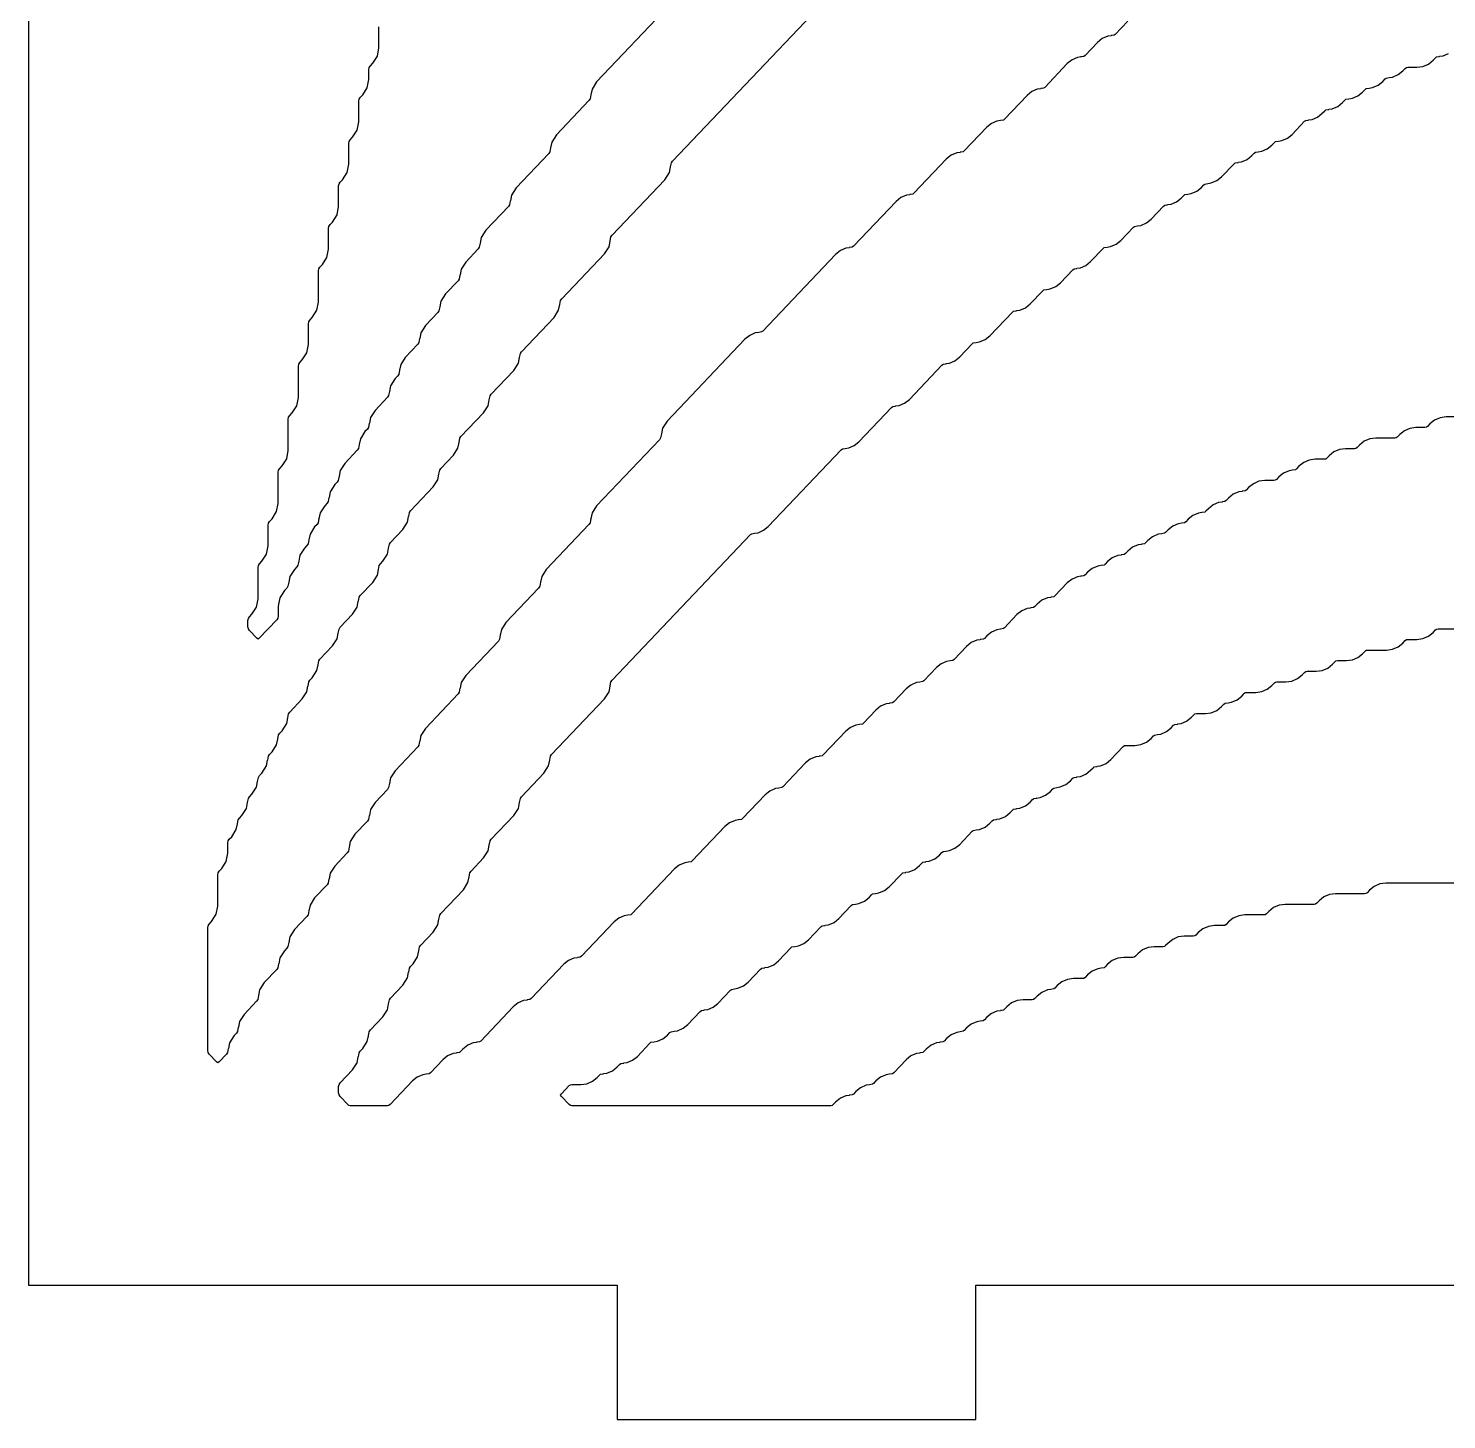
# Model space of a CAD drawing. Header units: millimetres. Extents: x 10 to 410, y 18 to 283.
# Drawn here: x 79 to 110.63, y 21 to 52.02 of the extents above; entities that cross this region are included whole.
import ezdxf

# ---------------------------------------------------------------- set-up
doc = ezdxf.new("R2010")
doc.units = ezdxf.units.MM
doc.layers.add('CUT', color=1, linetype='Continuous')

msp = doc.modelspace()

# ---------------------------------------------------------------- linework, layer by layer
at = {"layer": 'CUT'}
msp.add_lwpolyline([(129.134, 147), (121.134, 147), (121.134, 144), (100.134, 144), (100.134, 147), (92.134, 147), (92.134, 144), (79, 144), (79, 24), (92.134, 24), (92.134, 21), (100.134, 21), (100.134, 24), (121.134, 24), (121.134, 21), (129.134, 21), (129.134, 24), (142.2679, 24), (142.2679, 144), (129.134, 144)], close=True, dxfattribs=at)
for points in [[(103.5215, 52.1821), (103.2433, 51.8895), (103.2181, 51.8693), (103.1526, 51.8604), (103.1531, 51.8573), (103.0764, 51.8468), (102.9526, 51.7937), (102.8475, 51.7095), (102.5693, 51.4169), (102.5441, 51.3967), (102.4786, 51.3878), (102.4791, 51.3847), (102.4024, 51.3743), (102.2786, 51.3212), (102.1735, 51.2369), (101.6706, 50.7081), (101.6455, 50.6879), (101.58, 50.679), (101.5804, 50.6758), (101.5037, 50.6654), (101.3799, 50.6123), (101.2748, 50.5281), (100.772, 49.9992), (100.7468, 49.979), (100.6813, 49.9701), (100.6817, 49.967), (100.605, 49.9565), (100.4813, 49.9034), (100.3762, 49.8192), (99.8733, 49.2903), (99.8481, 49.2702), (99.7826, 49.2613), (99.7831, 49.2581), (99.7064, 49.2477), (99.5826, 49.1946), (99.4775, 49.1104), (98.75, 48.3452), (98.7248, 48.325), (98.6593, 48.3161), (98.6597, 48.313), (98.5831, 48.3025), (98.4593, 48.2494), (98.3542, 48.1652), (97.402, 47.1638), (97.3768, 47.1436), (97.3113, 47.1347), (97.3117, 47.1315), (97.2351, 47.1211), (97.1113, 47.068), (97.0062, 46.9838), (95.38, 45.2735), (95.3548, 45.2533), (95.2893, 45.2444), (95.2897, 45.2412), (95.2131, 45.2308), (95.0893, 45.1777), (94.9842, 45.0935), (93.2476, 43.2671), (93.1457, 43.1081), (93.1211, 42.9801), (93.119, 42.9805), (93.1015, 42.8895), (93.0772, 42.8515), (91.675, 41.3768), (91.573, 41.2178), (91.5484, 41.0898), (91.5463, 41.0902), (91.5288, 40.9992), (91.5045, 40.9612), (90.5516, 39.9591), (90.4497, 39.8001), (90.4251, 39.6721), (90.423, 39.6725), (90.4055, 39.5815), (90.3812, 39.5435), (89.653, 38.7777), (89.551, 38.6187), (89.5264, 38.4907), (89.5243, 38.4911), (89.5068, 38.4), (89.4825, 38.3621), (88.7543, 37.5962), (88.6523, 37.4372), (88.6277, 37.3092), (88.6257, 37.3096), (88.6081, 37.2186), (88.5838, 37.1807), (87.8556, 36.4148), (87.7537, 36.2558), (87.7291, 36.1278), (87.727, 36.1282), (87.7095, 36.0372), (87.6852, 35.9992), (87.1816, 35.4697), (87.0797, 35.3106), (87.0551, 35.1827), (87.053, 35.1831), (87.0355, 35.092), (87.0112, 35.0541), (86.7323, 34.7608), (86.6303, 34.6018), (86.6057, 34.4738), (86.6037, 34.4742), (86.5862, 34.3831), (86.5618, 34.3452), (86.283, 34.0519), (86.181, 33.8929), (86.1564, 33.7649), (86.1543, 33.7653), (86.1368, 33.6743), (86.1125, 33.6363), (85.8336, 33.3431), (85.7317, 33.1841), (85.7071, 33.0561), (85.705, 33.0565), (85.6875, 32.9654), (85.6632, 32.9275), (85.3843, 32.6342), (85.2824, 32.4752), (85.2577, 32.3472), (85.2557, 32.3476), (85.2382, 32.2566), (85.2138, 32.2186), (84.935, 31.9254), (84.833, 31.7663), (84.8084, 31.6384), (84.8063, 31.6388), (84.7888, 31.5477), (84.7645, 31.5098), (84.7103, 31.4528), (84.6084, 31.2938), (84.5837, 31.1658), (84.5817, 31.1662), (84.5642, 31.0751), (84.5398, 31.0372), (84.261, 30.7439), (84.159, 30.5849), (84.1344, 30.4569), (84.1323, 30.4573), (84.1148, 30.3663), (84.0905, 30.3283), (83.8116, 30.0351), (83.7097, 29.876), (83.6851, 29.7481), (83.683, 29.7485), (83.6655, 29.6574), (83.6412, 29.6195), (83.587, 29.5625), (83.485, 29.4035), (83.4604, 29.2755), (83.4583, 29.2759), (83.4408, 29.1848), (83.4165, 29.1469), (83.2527, 28.9746), (83.2247, 28.9534), (83.1967, 28.9746), (83.0328, 29.1469), (83.0085, 29.1848), (83, 29.2291), (83, 31.9692), (83.0085, 32.0135), (83.0328, 32.0514), (83.087, 32.1084), (83.189, 32.2674), (83.2247, 32.4529), (83.2247, 33.1507), (83.2332, 33.1949), (83.2575, 33.2328), (83.3117, 33.2898), (83.4136, 33.4489), (83.4493, 33.6344), (83.4493, 33.8595), (83.4578, 33.9038), (83.4822, 33.9417), (83.5364, 33.9987), (83.6383, 34.1577), (83.6629, 34.2857), (83.665, 34.2853), (83.6825, 34.3763), (83.7068, 34.4143), (83.761, 34.4713), (83.863, 34.6303), (83.8876, 34.7583), (83.8897, 34.7579), (83.9072, 34.8489), (83.9315, 34.8869), (83.9857, 34.9438), (84.0876, 35.1029), (84.1123, 35.2308), (84.1143, 35.2304), (84.1318, 35.3215), (84.1562, 35.3594), (84.2103, 35.4164), (84.3123, 35.5754), (84.3369, 35.7034), (84.339, 35.703), (84.3565, 35.7941), (84.3808, 35.832), (84.435, 35.889), (84.537, 36.048), (84.5616, 36.176), (84.5637, 36.1756), (84.5812, 36.2666), (84.6055, 36.3046), (84.6597, 36.3616), (84.7616, 36.5206), (84.7863, 36.6486), (84.7883, 36.6482), (84.8058, 36.7392), (84.8302, 36.7772), (85.109, 37.0704), (85.211, 37.2294), (85.2356, 37.3574), (85.2377, 37.357), (85.2552, 37.4481), (85.2795, 37.486), (85.3337, 37.543), (85.4356, 37.702), (85.4603, 37.83), (85.4623, 37.8296), (85.4798, 37.9206), (85.5042, 37.9586), (85.783, 38.2519), (85.885, 38.4109), (85.9096, 38.5389), (85.9117, 38.5385), (85.9292, 38.6295), (85.9535, 38.6674), (86.2323, 38.9607), (86.3343, 39.1197), (86.3589, 39.2477), (86.361, 39.2473), (86.3785, 39.3384), (86.4028, 39.3763), (86.6817, 39.6696), (86.7836, 39.8286), (86.8083, 39.9566), (86.8103, 39.9562), (86.8278, 40.0472), (86.8522, 40.0852), (86.9063, 40.1422), (87.0083, 40.3012), (87.0329, 40.4292), (87.035, 40.4288), (87.0525, 40.5198), (87.0768, 40.5577), (87.3557, 40.851), (87.4576, 41.01), (87.4823, 41.138), (87.4843, 41.1376), (87.5018, 41.2287), (87.5262, 41.2666), (88.0297, 41.7962), (88.1316, 41.9552), (88.1563, 42.0832), (88.1583, 42.0828), (88.1758, 42.1738), (88.2002, 42.2118), (88.479, 42.505), (88.581, 42.664), (88.6056, 42.792), (88.6077, 42.7916), (88.6252, 42.8827), (88.6495, 42.9206), (89.153, 43.4502), (89.255, 43.6092), (89.2796, 43.7372), (89.2817, 43.7368), (89.2992, 43.8278), (89.3235, 43.8658), (89.827, 44.3953), (89.929, 44.5543), (89.9536, 44.6823), (89.9557, 44.6819), (89.9732, 44.773), (89.9975, 44.8109), (90.7257, 45.5768), (90.8276, 45.7358), (90.8523, 45.8637), (90.8543, 45.8634), (90.8718, 45.9544), (90.8962, 45.9923), (91.849, 46.9945), (91.951, 47.1535), (91.9756, 47.2815), (91.9777, 47.2811), (91.9952, 47.3721), (92.0195, 47.4101), (93.197, 48.6485), (93.299, 48.8075), (93.3236, 48.9355), (93.3257, 48.9351), (93.3432, 49.0261), (93.3675, 49.0641), (96.906, 52.7856)], [(93.3018, 52.5393), (91.675, 50.8283), (91.573, 50.6693), (91.5484, 50.5413), (91.5463, 50.5417), (91.5288, 50.4507), (91.5045, 50.4127), (90.7763, 49.6469), (90.6743, 49.4879), (90.6497, 49.3599), (90.6477, 49.3603), (90.6301, 49.2692), (90.6058, 49.2313), (89.8776, 48.4654), (89.7757, 48.3064), (89.7511, 48.1784), (89.749, 48.1788), (89.7315, 48.0878), (89.7072, 48.0499), (89.2036, 47.5203), (89.1017, 47.3613), (89.0771, 47.2333), (89.075, 47.2337), (89.0575, 47.1426), (89.0332, 47.1047), (88.7543, 46.8114), (88.6523, 46.6524), (88.6277, 46.5244), (88.6257, 46.5248), (88.6081, 46.4338), (88.5838, 46.3958), (88.305, 46.1026), (88.203, 45.9435), (88.1784, 45.8156), (88.1763, 45.816), (88.1588, 45.7249), (88.1345, 45.687), (87.8556, 45.3937), (87.7537, 45.2347), (87.7291, 45.1067), (87.727, 45.1071), (87.7095, 45.0161), (87.6852, 44.9781), (87.4063, 44.6849), (87.3043, 44.5258), (87.2797, 44.3979), (87.2777, 44.3983), (87.2601, 44.3072), (87.2358, 44.2693), (87.1816, 44.2123), (87.0797, 44.0533), (87.0551, 43.9253), (87.053, 43.9257), (87.0355, 43.8346), (87.0112, 43.7967), (86.7323, 43.5034), (86.6303, 43.3444), (86.6057, 43.2164), (86.6037, 43.2168), (86.5862, 43.1258), (86.5618, 43.0878), (86.5076, 43.0308), (86.4057, 42.8718), (86.3811, 42.7438), (86.379, 42.7442), (86.3615, 42.6532), (86.3372, 42.6153), (86.0583, 42.322), (85.9563, 42.163), (85.9317, 42.035), (85.9297, 42.0354), (85.9122, 41.9443), (85.8878, 41.9064), (85.8336, 41.8494), (85.7317, 41.6904), (85.7071, 41.5624), (85.705, 41.5628), (85.6875, 41.4718), (85.6632, 41.4338), (85.609, 41.3768), (85.507, 41.2178), (85.4824, 41.0898), (85.4803, 41.0902), (85.4628, 40.9992), (85.4385, 40.9612), (85.3843, 40.9043), (85.2824, 40.7452), (85.2577, 40.6173), (85.2557, 40.6177), (85.2382, 40.5266), (85.2138, 40.4887), (85.1596, 40.4317), (85.0577, 40.2727), (85.0331, 40.1447), (85.031, 40.1451), (85.0135, 40.054), (84.9892, 40.0161), (84.935, 39.9591), (84.833, 39.8001), (84.8084, 39.6721), (84.8063, 39.6725), (84.7888, 39.5815), (84.7645, 39.5435), (84.7103, 39.4865), (84.6084, 39.3275), (84.5727, 39.142), (84.5727, 38.9169), (84.5642, 38.8726), (84.5398, 38.8347), (84.1513, 38.4261), (84.1233, 38.4049), (84.0953, 38.4261), (83.9315, 38.5984), (83.9072, 38.6363), (83.8987, 38.6806), (83.8987, 38.8215), (83.9072, 38.8658), (83.9315, 38.9037), (83.9857, 38.9607), (84.0876, 39.1197), (84.1233, 39.3052), (84.1233, 40.003), (84.1318, 40.0472), (84.1562, 40.0852), (84.2103, 40.1422), (84.3123, 40.3012), (84.348, 40.4867), (84.348, 40.9481), (84.3565, 40.9924), (84.3808, 41.0303), (84.435, 41.0873), (84.537, 41.2463), (84.5727, 41.4318), (84.5727, 42.1296), (84.5812, 42.1738), (84.6055, 42.2118), (84.6597, 42.2687), (84.7616, 42.4278), (84.7973, 42.6133), (84.7973, 43.311), (84.8058, 43.3552), (84.8302, 43.3932), (84.8843, 43.4502), (84.9863, 43.6092), (85.022, 43.7947), (85.022, 44.4924), (85.0305, 44.5367), (85.0548, 44.5746), (85.109, 44.6316), (85.211, 44.7906), (85.2467, 44.9761), (85.2467, 45.4376), (85.2552, 45.4818), (85.2795, 45.5198), (85.3337, 45.5768), (85.4356, 45.7358), (85.4713, 45.9213), (85.4713, 46.619), (85.4798, 46.6633), (85.5042, 46.7012), (85.5583, 46.7582), (85.6603, 46.9172), (85.696, 47.1027), (85.696, 47.5642), (85.7045, 47.6084), (85.7288, 47.6464), (85.783, 47.7033), (85.885, 47.8624), (85.9207, 48.0479), (85.9207, 48.5093), (85.9292, 48.5536), (85.9535, 48.5915), (86.0077, 48.6485), (86.1096, 48.8075), (86.1453, 48.993), (86.1453, 49.4545), (86.1538, 49.4987), (86.1782, 49.5366), (86.2323, 49.5936), (86.3343, 49.7527), (86.37, 49.9382), (86.37, 50.3996), (86.3785, 50.4439), (86.4028, 50.4818), (86.457, 50.5388), (86.559, 50.6978), (86.5947, 50.8833), (86.5947, 51.1085), (86.6032, 51.1527), (86.6275, 51.1907), (86.6817, 51.2476), (86.7836, 51.4067), (86.8193, 51.5922), (86.8193, 52.0536)], [(111.0495, 43.3586), (110.6238, 43.3586), (110.4904, 43.3405), (110.3666, 43.2874), (110.2615, 43.2032), (110.208, 43.1469), (110.1828, 43.1267), (110.1508, 43.1224), (109.9498, 43.1224), (109.8164, 43.1042), (109.6926, 43.0511), (109.5875, 42.9669), (109.534, 42.9106), (109.5088, 42.8904), (109.4768, 42.8861), (109.0512, 42.8861), (108.9177, 42.8679), (108.7939, 42.8148), (108.6888, 42.7306), (108.6353, 42.6743), (108.6101, 42.6541), (108.5781, 42.6498), (108.3772, 42.6498), (108.2437, 42.6316), (108.1199, 42.5785), (108.0148, 42.4943), (107.9613, 42.438), (107.9361, 42.4178), (107.9042, 42.4135), (107.7032, 42.4135), (107.5697, 42.3954), (107.4459, 42.3423), (107.3408, 42.258), (107.2873, 42.2017), (107.2621, 42.1816), (107.1966, 42.1727), (107.1971, 42.1695), (107.1204, 42.1591), (106.9966, 42.106), (106.8915, 42.0217), (106.838, 41.9654), (106.8128, 41.9453), (106.7808, 41.9409), (106.5798, 41.9409), (106.4464, 41.9228), (106.3226, 41.8697), (106.2175, 41.7855), (106.164, 41.7292), (106.1388, 41.709), (106.0733, 41.7001), (106.0737, 41.6969), (105.997, 41.6865), (105.8733, 41.6334), (105.7682, 41.5492), (105.7146, 41.4929), (105.6894, 41.4727), (105.624, 41.4638), (105.6244, 41.4606), (105.5477, 41.4502), (105.4239, 41.3971), (105.3188, 41.3129), (105.2653, 41.2566), (105.2401, 41.2364), (105.1746, 41.2275), (105.1751, 41.2243), (105.0984, 41.2139), (104.9746, 41.1608), (104.8695, 41.0766), (104.816, 41.0203), (104.7908, 41.0001), (104.7253, 40.9912), (104.7257, 40.9881), (104.649, 40.9776), (104.5253, 40.9245), (104.4202, 40.8403), (104.3666, 40.784), (104.3414, 40.7638), (104.276, 40.7549), (104.2764, 40.7518), (104.1997, 40.7414), (104.0759, 40.6882), (103.9708, 40.604), (103.9173, 40.5477), (103.8921, 40.5276), (103.8266, 40.5187), (103.8271, 40.5155), (103.7504, 40.5051), (103.6266, 40.452), (103.5215, 40.3677), (103.468, 40.3114), (103.4428, 40.2913), (103.3773, 40.2824), (103.3777, 40.2792), (103.301, 40.2688), (103.1773, 40.2157), (103.0722, 40.1315), (103.0186, 40.0751), (102.9935, 40.055), (102.928, 40.0461), (102.9284, 40.0429), (102.8517, 40.0325), (102.7279, 39.9794), (102.6228, 39.8952), (102.5693, 39.8389), (102.5441, 39.8187), (102.4786, 39.8098), (102.4791, 39.8066), (102.4024, 39.7962), (102.2786, 39.7431), (102.1735, 39.6589), (101.8953, 39.3663), (101.8701, 39.3461), (101.8046, 39.3372), (101.8051, 39.3341), (101.7284, 39.3236), (101.6046, 39.2705), (101.4995, 39.1863), (101.446, 39.13), (101.4208, 39.1098), (101.3553, 39.1009), (101.3557, 39.0978), (101.279, 39.0873), (101.1553, 39.0342), (101.0502, 38.95), (100.772, 38.6574), (100.7468, 38.6373), (100.6813, 38.6284), (100.6817, 38.6252), (100.605, 38.6148), (100.4813, 38.5617), (100.3762, 38.4774), (100.3226, 38.4211), (100.2975, 38.401), (100.232, 38.3921), (100.2324, 38.3889), (100.1557, 38.3785), (100.0319, 38.3254), (99.9268, 38.2412), (99.6486, 37.9486), (99.6235, 37.9284), (99.558, 37.9195), (99.5584, 37.9163), (99.4817, 37.9059), (99.3579, 37.8528), (99.2528, 37.7686), (98.9746, 37.476), (98.9495, 37.4558), (98.884, 37.4469), (98.8844, 37.4438), (98.8077, 37.4333), (98.6839, 37.3802), (98.5788, 37.296), (98.3006, 37.0034), (98.2755, 36.9832), (98.21, 36.9743), (98.2104, 36.9712), (98.1337, 36.9608), (98.0099, 36.9077), (97.9048, 36.8234), (97.6266, 36.5308), (97.6015, 36.5107), (97.536, 36.5018), (97.5364, 36.4986), (97.4597, 36.4882), (97.3359, 36.4351), (97.2308, 36.3509), (96.728, 35.822), (96.7028, 35.8018), (96.6373, 35.7929), (96.6377, 35.7898), (96.5611, 35.7793), (96.4373, 35.7262), (96.3322, 35.642), (95.8293, 35.1131), (95.8041, 35.093), (95.7386, 35.0841), (95.7391, 35.0809), (95.6624, 35.0705), (95.5386, 35.0174), (95.4335, 34.9331), (94.9306, 34.4043), (94.9055, 34.3841), (94.84, 34.3752), (94.8404, 34.372), (94.7637, 34.3616), (94.6399, 34.3085), (94.5348, 34.2243), (93.8073, 33.4591), (93.7821, 33.4389), (93.7166, 33.43), (93.7171, 33.4269), (93.6404, 33.4165), (93.5166, 33.3634), (93.4115, 33.2791), (92.4593, 32.2777), (92.4341, 32.2575), (92.3686, 32.2486), (92.3691, 32.2454), (92.2924, 32.235), (92.1686, 32.1819), (92.0635, 32.0977), (91.336, 31.3325), (91.3108, 31.3124), (91.2453, 31.3035), (91.2457, 31.3003), (91.1691, 31.2899), (91.0453, 31.2368), (90.9402, 31.1525), (90.2126, 30.3874), (90.1875, 30.3672), (90.122, 30.3583), (90.1224, 30.3552), (90.0457, 30.3447), (89.9219, 30.2916), (89.8168, 30.2074), (89.0893, 29.4422), (89.0641, 29.4221), (88.9986, 29.4132), (88.9991, 29.41), (88.9224, 29.3996), (88.7986, 29.3465), (88.6935, 29.2623), (88.64, 29.2059), (88.6148, 29.1858), (88.5493, 29.1769), (88.5497, 29.1737), (88.4731, 29.1633), (88.3493, 29.1102), (88.2442, 29.026), (87.966, 28.7334), (87.9408, 28.7132), (87.8753, 28.7043), (87.8757, 28.7011), (87.7991, 28.6907), (87.6753, 28.6376), (87.5702, 28.5534), (87.0673, 28.0245), (87.0421, 28.0043), (87.0102, 28), (86.1792, 28), (86.1472, 28.0043), (86.122, 28.0245), (85.9535, 28.2018), (85.9292, 28.2397), (85.9207, 28.2839), (85.9207, 28.4249), (85.9292, 28.4692), (85.9535, 28.5071), (86.2323, 28.8004), (86.3343, 28.9594), (86.3589, 29.0874), (86.361, 29.087), (86.3785, 29.178), (86.4028, 29.216), (86.457, 29.273), (86.559, 29.432), (86.5836, 29.56), (86.5857, 29.5596), (86.6032, 29.6506), (86.6275, 29.6885), (86.9063, 29.9818), (87.0083, 30.1408), (87.0329, 30.2688), (87.035, 30.2684), (87.0525, 30.3595), (87.0768, 30.3974), (87.3557, 30.6907), (87.4576, 30.8497), (87.4823, 30.9777), (87.4843, 30.9773), (87.5018, 31.0683), (87.5262, 31.1063), (87.5803, 31.1632), (87.6823, 31.3223), (87.7069, 31.4502), (87.709, 31.4499), (87.7265, 31.5409), (87.7508, 31.5788), (88.0297, 31.8721), (88.1316, 32.0311), (88.1563, 32.1591), (88.1583, 32.1587), (88.1758, 32.2498), (88.2002, 32.2877), (88.7037, 32.8173), (88.8056, 32.9763), (88.8303, 33.1043), (88.8323, 33.1039), (88.8498, 33.1949), (88.8742, 33.2328), (89.153, 33.5261), (89.255, 33.6851), (89.2796, 33.8131), (89.2817, 33.8127), (89.2992, 33.9038), (89.3235, 33.9417), (89.827, 34.4713), (89.929, 34.6303), (89.9536, 34.7583), (89.9557, 34.7579), (89.9732, 34.8489), (89.9975, 34.8869), (90.501, 35.4164), (90.603, 35.5754), (90.6276, 35.7034), (90.6297, 35.703), (90.6472, 35.7941), (90.6715, 35.832), (91.849, 37.0704), (91.951, 37.2294), (91.9756, 37.3574), (91.9777, 37.357), (91.9952, 37.4481), (92.0195, 37.486), (95.1087, 40.735), (95.1339, 40.7551), (95.1993, 40.764), (95.1989, 40.7672), (95.2756, 40.7776), (95.3994, 40.8307), (95.5045, 40.915), (97.1307, 42.6253), (97.1559, 42.6454), (97.2213, 42.6543), (97.2209, 42.6575), (97.2976, 42.6679), (97.4214, 42.721), (97.5265, 42.8053), (98.254, 43.5704), (98.2792, 43.5906), (98.3447, 43.5995), (98.3442, 43.6027), (98.4209, 43.6131), (98.5447, 43.6662), (98.6498, 43.7504), (99.3773, 44.5156), (99.4025, 44.5357), (99.468, 44.5446), (99.4676, 44.5478), (99.5443, 44.5582), (99.668, 44.6113), (99.7731, 44.6956), (100.0513, 44.9881), (100.0765, 45.0083), (100.142, 45.0172), (100.1416, 45.0204), (100.2183, 45.0308), (100.342, 45.0839), (100.4471, 45.1681), (100.95, 45.697), (100.9752, 45.7172), (101.0407, 45.7261), (101.0402, 45.7292), (101.1169, 45.7397), (101.2407, 45.7928), (101.3458, 45.877), (101.624, 46.1696), (101.6492, 46.1897), (101.7147, 46.1986), (101.7142, 46.2018), (101.7909, 46.2122), (101.9147, 46.2653), (102.0198, 46.3496), (102.298, 46.6422), (102.3232, 46.6623), (102.3887, 46.6712), (102.3882, 46.6744), (102.4649, 46.6848), (102.5887, 46.7379), (102.6938, 46.8221), (102.972, 47.1147), (102.9972, 47.1349), (103.0627, 47.1438), (103.0622, 47.147), (103.1389, 47.1574), (103.2627, 47.2105), (103.3678, 47.2947), (103.646, 47.5873), (103.6712, 47.6075), (103.7367, 47.6164), (103.7362, 47.6195), (103.8129, 47.63), (103.9367, 47.6831), (104.0418, 47.7673), (104.32, 48.0599), (104.3452, 48.08), (104.4107, 48.0889), (104.4102, 48.0921), (104.4869, 48.1025), (104.6107, 48.1556), (104.7158, 48.2399), (104.7693, 48.2962), (104.7945, 48.3163), (104.86, 48.3252), (104.8596, 48.3284), (104.9362, 48.3388), (105.06, 48.3919), (105.1651, 48.4761), (105.2187, 48.5324), (105.2438, 48.5526), (105.3093, 48.5615), (105.3089, 48.5647), (105.3856, 48.5751), (105.5094, 48.6282), (105.6145, 48.7124), (105.8927, 49.005), (105.9178, 49.0252), (105.9833, 49.0341), (105.9829, 49.0373), (106.0596, 49.0477), (106.1834, 49.1008), (106.2885, 49.185), (106.342, 49.2413), (106.3672, 49.2615), (106.4327, 49.2704), (106.4322, 49.2735), (106.5089, 49.284), (106.6327, 49.3371), (106.7378, 49.4213), (106.7913, 49.4776), (106.8165, 49.4978), (106.882, 49.5067), (106.8816, 49.5098), (106.9582, 49.5203), (107.082, 49.5734), (107.1871, 49.6576), (107.4653, 49.9502), (107.4905, 49.9703), (107.556, 49.9792), (107.5556, 49.9824), (107.6322, 49.9928), (107.756, 50.0459), (107.8611, 50.1302), (107.9147, 50.1865), (107.9398, 50.2066), (108.0053, 50.2155), (108.0049, 50.2187), (108.0816, 50.2291), (108.2054, 50.2822), (108.3105, 50.3664), (108.364, 50.4227), (108.3892, 50.4429), (108.4547, 50.4518), (108.4542, 50.455), (108.5309, 50.4654), (108.6547, 50.5185), (108.7598, 50.6027), (108.8133, 50.659), (108.8385, 50.6792), (108.904, 50.6881), (108.9036, 50.6913), (108.9802, 50.7017), (109.104, 50.7548), (109.2091, 50.839), (109.2627, 50.8953), (109.2878, 50.9155), (109.3533, 50.9244), (109.3529, 50.9275), (109.4296, 50.938), (109.5534, 50.9911), (109.6585, 51.0753), (109.712, 51.1316), (109.7372, 51.1518), (109.7691, 51.1561), (109.9701, 51.1561), (110.1036, 51.1743), (110.2274, 51.2274), (110.3325, 51.3116), (110.386, 51.3679), (110.4112, 51.3881), (110.4767, 51.397), (110.4762, 51.4001), (110.5529, 51.4105), (110.6767, 51.4637)], [(114.4634, 32.962), (109.2758, 32.962), (109.1424, 32.9439), (109.0186, 32.8908), (108.9135, 32.8066), (108.86, 32.7503), (108.8348, 32.7301), (108.8028, 32.7257), (108.1525, 32.7257), (108.019, 32.7076), (107.8953, 32.6545), (107.7902, 32.5703), (107.7366, 32.514), (107.7114, 32.4938), (107.6795, 32.4895), (107.0292, 32.4895), (106.8957, 32.4713), (106.7719, 32.4182), (106.6668, 32.334), (106.6133, 32.2777), (106.5881, 32.2575), (106.5562, 32.2532), (106.1305, 32.2532), (105.997, 32.235), (105.8733, 32.1819), (105.7682, 32.0977), (105.7146, 32.0414), (105.6894, 32.0212), (105.6575, 32.0169), (105.4565, 32.0169), (105.323, 31.9987), (105.1993, 31.9456), (105.0942, 31.8614), (105.0406, 31.8051), (105.0154, 31.7849), (104.9835, 31.7806), (104.7825, 31.7806), (104.649, 31.7624), (104.5253, 31.7093), (104.4202, 31.6251), (104.3666, 31.5688), (104.3414, 31.5486), (104.3095, 31.5443), (104.1085, 31.5443), (103.975, 31.5262), (103.8513, 31.4731), (103.7462, 31.3888), (103.6926, 31.3325), (103.6675, 31.3124), (103.6355, 31.308), (103.4345, 31.308), (103.301, 31.2899), (103.1773, 31.2368), (103.0722, 31.1525), (103.0186, 31.0962), (102.9935, 31.0761), (102.928, 31.0672), (102.9284, 31.064), (102.8517, 31.0536), (102.7279, 31.0005), (102.6228, 30.9163), (102.5693, 30.86), (102.5441, 30.8398), (102.5122, 30.8354), (102.3112, 30.8354), (102.1777, 30.8173), (102.0539, 30.7642), (101.9488, 30.68), (101.8953, 30.6237), (101.8701, 30.6035), (101.8046, 30.5946), (101.8051, 30.5914), (101.7284, 30.581), (101.6046, 30.5279), (101.4995, 30.4437), (101.446, 30.3874), (101.4208, 30.3672), (101.3888, 30.3629), (101.1878, 30.3629), (101.0544, 30.3447), (100.9306, 30.2916), (100.8255, 30.2074), (100.772, 30.1511), (100.7468, 30.1309), (100.6813, 30.122), (100.6817, 30.1189), (100.605, 30.1084), (100.4813, 30.0553), (100.3762, 29.9711), (100.3226, 29.9148), (100.2975, 29.8946), (100.232, 29.8857), (100.2324, 29.8826), (100.1557, 29.8722), (100.0319, 29.819), (99.9268, 29.7348), (99.8733, 29.6785), (99.8481, 29.6584), (99.7826, 29.6495), (99.7831, 29.6463), (99.7064, 29.6359), (99.5826, 29.5828), (99.4775, 29.4985), (99.424, 29.4422), (99.3988, 29.4221), (99.3333, 29.4132), (99.3337, 29.41), (99.2571, 29.3996), (99.1333, 29.3465), (99.0282, 29.2623), (98.9746, 29.2059), (98.9495, 29.1858), (98.884, 29.1769), (98.8844, 29.1737), (98.8077, 29.1633), (98.6839, 29.1102), (98.5788, 29.026), (98.3006, 28.7334), (98.2755, 28.7132), (98.21, 28.7043), (98.2104, 28.7011), (98.1337, 28.6907), (98.0099, 28.6376), (97.9048, 28.5534), (97.8513, 28.4971), (97.8261, 28.4769), (97.7606, 28.468), (97.7611, 28.4649), (97.6844, 28.4544), (97.5606, 28.4013), (97.4555, 28.3171), (97.402, 28.2608), (97.3768, 28.2406), (97.3113, 28.2317), (97.3117, 28.2286), (97.2351, 28.2181), (97.1113, 28.165), (97.0062, 28.0808), (96.9526, 28.0245), (96.9275, 28.0043), (96.8955, 28), (91.1218, 28), (91.0899, 28.0043), (91.0647, 28.0245), (90.8896, 28.2087), (90.8704, 28.2363), (90.8896, 28.2639), (91.0647, 28.4481), (91.0899, 28.4682), (91.1218, 28.4726), (91.3228, 28.4726), (91.4563, 28.4907), (91.58, 28.5438), (91.6851, 28.628), (91.7387, 28.6843), (91.7639, 28.7045), (91.8293, 28.7134), (91.8289, 28.7166), (91.9056, 28.727), (92.0294, 28.7801), (92.1345, 28.8643), (92.188, 28.9206), (92.2132, 28.9408), (92.2787, 28.9497), (92.2782, 28.9529), (92.3549, 28.9633), (92.4787, 29.0164), (92.5838, 29.1006), (92.862, 29.3932), (92.8872, 29.4134), (92.9527, 29.4223), (92.9522, 29.4254), (93.0289, 29.4359), (93.1527, 29.489), (93.2578, 29.5732), (93.3113, 29.6295), (93.3365, 29.6497), (93.402, 29.6586), (93.4016, 29.6617), (93.4783, 29.6721), (93.602, 29.7253), (93.7071, 29.8095), (93.9853, 30.1021), (94.0105, 30.1222), (94.076, 30.1311), (94.0756, 30.1343), (94.1523, 30.1447), (94.276, 30.1978), (94.3811, 30.2821), (94.6593, 30.5746), (94.6845, 30.5948), (94.75, 30.6037), (94.7496, 30.6069), (94.8263, 30.6173), (94.95, 30.6704), (95.0551, 30.7546), (95.3333, 31.0472), (95.3585, 31.0674), (95.424, 31.0763), (95.4236, 31.0794), (95.5003, 31.0899), (95.624, 31.143), (95.7291, 31.2272), (96.0073, 31.5198), (96.0325, 31.54), (96.098, 31.5489), (96.0976, 31.552), (96.1743, 31.5624), (96.298, 31.6156), (96.4031, 31.6998), (96.6813, 31.9924), (96.7065, 32.0125), (96.772, 32.0214), (96.7716, 32.0246), (96.8483, 32.035), (96.972, 32.0881), (97.0771, 32.1723), (97.3553, 32.4649), (97.3805, 32.4851), (97.446, 32.494), (97.4456, 32.4972), (97.5223, 32.5076), (97.646, 32.5607), (97.7511, 32.6449), (97.8047, 32.7012), (97.8299, 32.7214), (97.8953, 32.7303), (97.8949, 32.7335), (97.9716, 32.7439), (98.0954, 32.797), (98.2005, 32.8812), (98.4787, 33.1738), (98.5038, 33.194), (98.5693, 33.2029), (98.5689, 33.206), (98.6456, 33.2165), (98.7694, 33.2696), (98.8745, 33.3538), (98.928, 33.4101), (98.9532, 33.4303), (99.0187, 33.4392), (99.0182, 33.4423), (99.0949, 33.4527), (99.2187, 33.5058), (99.3238, 33.5901), (99.3773, 33.6464), (99.4025, 33.6665), (99.468, 33.6754), (99.4676, 33.6786), (99.5443, 33.689), (99.668, 33.7421), (99.7731, 33.8264), (100.0513, 34.1189), (100.0765, 34.1391), (100.142, 34.148), (100.1416, 34.1512), (100.2183, 34.1616), (100.342, 34.2147), (100.4471, 34.2989), (100.5007, 34.3552), (100.5258, 34.3754), (100.5913, 34.3843), (100.5909, 34.3875), (100.6676, 34.3979), (100.7914, 34.451), (100.8965, 34.5352), (100.95, 34.5915), (100.9752, 34.6117), (101.0407, 34.6206), (101.0402, 34.6238), (101.1169, 34.6342), (101.2407, 34.6873), (101.3458, 34.7715), (101.3993, 34.8278), (101.4245, 34.848), (101.49, 34.8569), (101.4896, 34.86), (101.5663, 34.8705), (101.69, 34.9236), (101.7951, 35.0078), (101.8487, 35.0641), (101.8738, 35.0843), (101.9393, 35.0932), (101.9389, 35.0963), (102.0156, 35.1067), (102.1394, 35.1599), (102.2445, 35.2441), (102.298, 35.3004), (102.3232, 35.3205), (102.3887, 35.3295), (102.3882, 35.3326), (102.4649, 35.343), (102.5887, 35.3961), (102.6938, 35.4804), (102.7473, 35.5367), (102.7725, 35.5568), (102.838, 35.5657), (102.8376, 35.5689), (102.9142, 35.5793), (103.038, 35.6324), (103.1431, 35.7167), (103.4213, 36.0092), (103.4465, 36.0294), (103.4785, 36.0338), (103.6795, 36.0338), (103.8129, 36.0519), (103.9367, 36.105), (104.0418, 36.1892), (104.0953, 36.2455), (104.1205, 36.2657), (104.186, 36.2746), (104.1856, 36.2778), (104.2622, 36.2882), (104.386, 36.3413), (104.4911, 36.4255), (104.5447, 36.4818), (104.5698, 36.502), (104.6353, 36.5109), (104.6349, 36.514), (104.7116, 36.5245), (104.8354, 36.5776), (104.9405, 36.6618), (104.994, 36.7181), (105.0192, 36.7383), (105.0511, 36.7426), (105.2521, 36.7426), (105.3856, 36.7608), (105.5094, 36.8139), (105.6145, 36.8981), (105.668, 36.9544), (105.6932, 36.9746), (105.7587, 36.9835), (105.7582, 36.9866), (105.8349, 36.997), (105.9587, 37.0502), (106.0638, 37.1344), (106.1173, 37.1907), (106.1425, 37.2108), (106.1745, 37.2152), (106.3755, 37.2152), (106.5089, 37.2333), (106.6327, 37.2864), (106.7378, 37.3707), (106.7913, 37.427), (106.8165, 37.4471), (106.8485, 37.4515), (107.0494, 37.4515), (107.1829, 37.4696), (107.3067, 37.5227), (107.4118, 37.6069), (107.4653, 37.6632), (107.4905, 37.6834), (107.5225, 37.6878), (107.7234, 37.6878), (107.8569, 37.7059), (107.9807, 37.759), (108.0858, 37.8432), (108.1393, 37.8995), (108.1645, 37.9197), (108.1965, 37.9241), (108.3974, 37.9241), (108.5309, 37.9422), (108.6547, 37.9953), (108.7598, 38.0795), (108.8133, 38.1358), (108.8385, 38.156), (108.8705, 38.1603), (109.2961, 38.1603), (109.4296, 38.1785), (109.5534, 38.2316), (109.6585, 38.3158), (109.712, 38.3721), (109.7372, 38.3923), (109.7691, 38.3966), (109.9701, 38.3966), (110.1036, 38.4148), (110.2274, 38.4679), (110.3325, 38.5521), (110.386, 38.6084), (110.4112, 38.6286), (110.4431, 38.6329), (111.0934, 38.6329)]]:
    msp.add_lwpolyline(points, dxfattribs=at)

doc.saveas('drawing.dxf')
